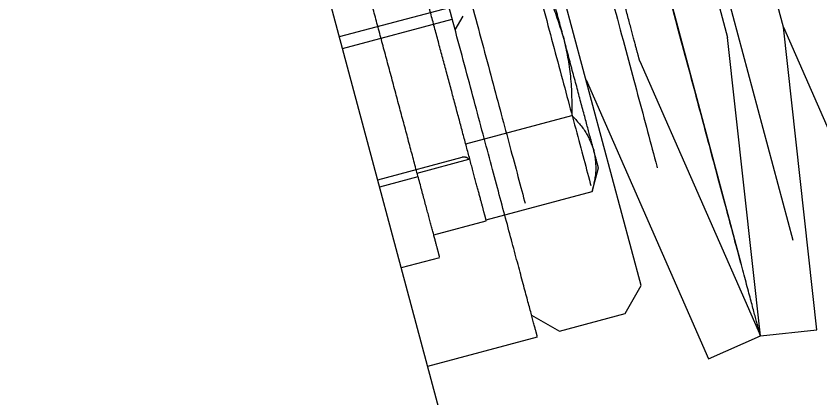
# Model space of a CAD drawing. Header units: millimetres. Extents: x 861 to 27901, y 673 to 17923.
# Drawn here: x 11766.9 to 11823.1, y 6066.6 to 6093.3 of the extents above; entities that cross this region are included whole.
import ezdxf

# ---------------------------------------------------------------- set-up
doc = ezdxf.new("R2010")
doc.units = ezdxf.units.MM
doc.header["$LTSCALE"] = 33.3
doc.linetypes.add('HIDDEN', pattern=[1.905, 1.27, -0.635])
doc.layers.add('CAPA_1', color=7, linetype='Continuous')
doc.styles.add('SLDTEXTSTYLE0', font='TXT', dxfattribs={"width": 0.75})
doc.dimstyles.new('SLDDIMSTYLE0', dxfattribs={"dimtxt": 66.6, "dimasz": 66.6, "dimexe": 0, "dimexo": 0.0625, "dimgap": 16.65, "dimtad": 2, "dimdec": 0, "dimlfac": 1.261261, "dimrnd": 1e-09, "dimzin": 12, "dimdsep": 46, "dimtxsty": 'SLDTEXTSTYLE0', "dimsah": 1, "dimcen": 0.09, "dimadec": 0, "dimazin": 3, "dimtfac": 1, "dimtdec": 0, "dimtofl": 0, "dimtmove": 0, "dimatfit": 3, "dimfxl": 1, "dimfrac": 2, "dimtolj": 1, "dimtzin": 12, "dimarcsym": 0})

# ---------------------------------------------------------------- blocks, each defined once
blk = doc.blocks.new('_D_13')
at = {"layer": 'CAPA_1', "transparency": 16777216}
for p, q in [((9823.174, 6912.246), (14695.32, 6912.246)), ((14662.02, 6912.246), (14662.02, 5357.984)), ((14240.181, 5357.984), (14695.32, 5357.984))]:
    blk.add_line(p, q, dxfattribs=at)
for points in [[(14662.02, 6912.246), (14651.774, 6845.646), (14672.266, 6845.646)], [(14662.02, 5357.984), (14672.266, 5424.584), (14651.774, 5424.584)]]:
    blk.add_solid(points, dxfattribs=at)
at = {"layer": 'CAPA_1', "transparency": 16777216, "insert": (14576.168, 6036.695), "char_height": 66.6, "attachment_point": 1, "rotation": 90, "style": 'SLDTEXTSTYLE0'}
blk.add_mtext('1960', dxfattribs=at)

msp = doc.modelspace()

# ---------------------------------------------------------------- linework, layer by layer
at = {"color": 1, "linetype": 'HIDDEN', "lineweight": 18}
for p, q in [((11793.835, 6179.775), (11822.874, 6071.399)), ((11790.205, 6178.182), (11818.934, 6070.964)), ((11797.548, 6061.942), (11767.177, 6175.286)), ((11810.605, 6074.478), (11784.749, 6170.974)), ((11820.54, 6092.54), (11802.384, 6160.299)), ((11798.633, 6158.982), (11816.633, 6091.805)), ((11789.527, 6091.875), (11840.073, 6105.419)), ((11797.611, 6092.338), (11798.172, 6093.309)), ((11789.748, 6091.052), (11797.406, 6093.104)), ((11822.874, 6071.399), (11820.54, 6092.54)), ((11820.54, 6092.54), (11829.089, 6073.064)), ((11818.934, 6070.964), (11816.633, 6091.805)), ((11810.506, 6090.164), (11818.934, 6070.964)), ((11806.755, 6088.847), (11815.304, 6069.371)), ((11798.347, 6084.386), (11805.759, 6086.372)), ((11792.21, 6081.862), (11798.107, 6083.442)), ((11794.955, 6082.339), (11798.576, 6083.309)), ((11807.179, 6081.062), (11807.62, 6082.707)), ((11792.338, 6081.383), (11795.019, 6082.101)), ((11799.768, 6079.08), (11807.18, 6081.066)), ((11796.109, 6078.031), (11799.785, 6079.016)), ((11793.852, 6075.735), (11796.532, 6076.453)), ((11809.484, 6072.536), (11810.605, 6074.478)), ((11802.947, 6072.426), (11804.889, 6071.305)), ((11804.889, 6071.305), (11809.484, 6072.536)), ((11818.934, 6070.964), (11822.874, 6071.399)), ((11795.699, 6068.842), (11803.357, 6070.894)), ((11815.304, 6069.371), (11818.934, 6070.964))]:
    msp.add_line(p, q, dxfattribs=at)
msp.add_arc((11798.23, 6082.982), 0.476, 43.3594, 105, dxfattribs=at)
at = {"color": 7, "linetype": 'Continuous', "lineweight": 25}
for points in [[(11845.834, 6083.918), (11845.812, 6083.997), (11845.77, 6084.157), (11845.426, 6085.438), (11844.884, 6087.46), (11844.134, 6090.263), (11843.192, 6093.778), (11842.073, 6097.952), (11840.798, 6102.71), (11839.388, 6107.973), (11837.867, 6113.649), (11836.261, 6119.642), (11834.598, 6125.85), (11832.906, 6132.166), (11831.213, 6138.481), (11829.55, 6144.689), (11827.944, 6150.682), (11826.423, 6156.359), (11825.013, 6161.621), (11823.738, 6166.38), (11822.62, 6170.553), (11821.678, 6174.068), (11820.927, 6176.871), (11820.385, 6178.893), (11820.042, 6180.175), (11819.999, 6180.334), (11819.978, 6180.414)], [(11822.14, 6129.281), (11822.773, 6126.917), (11824.04, 6122.188), (11825.909, 6115.216), (11827.712, 6108.485), (11829.42, 6102.109), (11831.004, 6096.199), (11832.436, 6090.855), (11833.692, 6086.168), (11834.75, 6082.219), (11835.593, 6079.072), (11836.202, 6076.801), (11836.588, 6075.361), (11836.636, 6075.182), (11836.66, 6075.093)]]:
    msp.add_open_spline(points, degree=3, dxfattribs=at)
at = {"color": 1, "linetype": 'HIDDEN', "lineweight": 18}
for points in [[(11818.355, 6128.267), (11818.981, 6125.928), (11820.235, 6121.249), (11822.083, 6114.352), (11823.867, 6107.693), (11825.557, 6101.386), (11827.124, 6095.538), (11828.541, 6090.251), (11829.783, 6085.614), (11830.83, 6081.708), (11831.664, 6078.594), (11832.266, 6076.347), (11832.648, 6074.923), (11832.695, 6074.746), (11832.719, 6074.658)], [(11818.934, 6070.964), (11818.91, 6071.053), (11818.863, 6071.23), (11818.481, 6072.654), (11817.879, 6074.9), (11817.045, 6078.014), (11815.998, 6081.92), (11814.756, 6086.557), (11813.339, 6091.845), (11811.772, 6097.692), (11810.082, 6103.999), (11808.298, 6110.658), (11806.45, 6117.556), (11805.196, 6122.234), (11804.57, 6124.573)], [(11800.784, 6123.559), (11801.418, 6121.194), (11802.685, 6116.466), (11804.553, 6109.494), (11806.357, 6102.763), (11808.065, 6096.387), (11809.649, 6090.477), (11811.081, 6085.133), (11812.337, 6080.445), (11813.395, 6076.497), (11814.238, 6073.349), (11814.846, 6071.079), (11815.232, 6069.639), (11815.28, 6069.46), (11815.304, 6069.371)], [(11810.506, 6090.164), (11810.491, 6090.219), (11810.462, 6090.33), (11810.223, 6091.222), (11809.845, 6092.63), (11809.323, 6094.581), (11808.667, 6097.028), (11807.888, 6099.934), (11807.001, 6103.246), (11806.019, 6106.91), (11804.96, 6110.862), (11803.842, 6115.034), (11802.684, 6119.355), (11801.899, 6122.287), (11801.506, 6123.752)], [(11796.145, 6122.316), (11796.727, 6120.144), (11797.891, 6115.8), (11799.607, 6109.395), (11801.264, 6103.211), (11802.834, 6097.355), (11804.288, 6091.925), (11805.604, 6087.016), (11806.758, 6082.71), (11807.73, 6079.083), (11808.504, 6076.191), (11809.063, 6074.105), (11809.418, 6072.783), (11809.462, 6072.618), (11809.484, 6072.536)], [(11791.55, 6121.084), (11792.132, 6118.912), (11793.296, 6114.568), (11795.012, 6108.164), (11796.669, 6101.98), (11798.239, 6096.123), (11799.693, 6090.694), (11801.009, 6085.784), (11802.163, 6081.478), (11803.135, 6077.851), (11803.909, 6074.96), (11804.468, 6072.874), (11804.823, 6071.551), (11804.867, 6071.387), (11804.889, 6071.305)], [(11799.785, 6079.016), (11799.775, 6079.054), (11799.754, 6079.132), (11799.589, 6079.749), (11799.331, 6080.71), (11798.982, 6082.014), (11798.556, 6083.603), (11798.069, 6085.421), (11797.54, 6087.398), (11796.987, 6089.46), (11796.432, 6091.532), (11795.895, 6093.534), (11795.397, 6095.393), (11794.956, 6097.038), (11794.589, 6098.411), (11794.31, 6099.45), (11794.122, 6100.153), (11794.085, 6100.289), (11794.067, 6100.358)], [(11807.29, 6083.939), (11807.169, 6084.392), (11806.926, 6085.3), (11806.401, 6087.256), (11805.803, 6089.49), (11805.373, 6091.095), (11805.158, 6091.898)], [(11807.62, 6082.707), (11807.606, 6082.761), (11807.577, 6082.869), (11807.386, 6083.582), (11807.29, 6083.939)]]:
    msp.add_open_spline(points, degree=3, dxfattribs=at)
for points, knots in [([(11803.348, 6070.929), (11803.333, 6070.983), (11803.303, 6071.096), (11802.976, 6072.317), (11802.437, 6074.327), (11801.681, 6077.151), (11800.726, 6080.713), (11799.588, 6084.961), (11798.286, 6089.82), (11796.843, 6095.206), (11795.282, 6101.03), (11793.634, 6107.182), (11792.488, 6111.458), (11791.915, 6113.597)], [0, 0, 0, 0, 0.083433, 0.175089, 0.266746, 0.358403, 0.45006, 0.541716, 0.633373, 0.72503, 0.816687, 0.908343, 1, 1, 1, 1]), ([(11796.522, 6076.49), (11796.518, 6076.505), (11796.51, 6076.537), (11796.346, 6077.148), (11796.066, 6078.194), (11795.674, 6079.657), (11795.189, 6081.465), (11794.63, 6083.552), (11794.018, 6085.836), (11793.376, 6088.231), (11792.73, 6090.645), (11792.103, 6092.984), (11791.52, 6095.158), (11791.004, 6097.085), (11790.575, 6098.687), (11790.245, 6099.917), (11790.042, 6100.675), (11789.953, 6101.005), (11789.972, 6100.934), (11789.976, 6100.923)], [0, 0, 0, 0, 0.050251, 0.112751, 0.175251, 0.237751, 0.300251, 0.362751, 0.425251, 0.487751, 0.550251, 0.612751, 0.675251, 0.737751, 0.800251, 0.862751, 0.925251, 0.987751, 1, 1, 1, 1]), ([(11805.158, 6091.898), (11804.889, 6092.746), (11804.327, 6094.522), (11803.4, 6096.139), (11802.915, 6096.984)], [0, 0, 0, 0, 0.47753, 1, 1, 1, 1]), ([(11805.158, 6091.898), (11804.939, 6092.713), (11804.679, 6093.683), (11804.445, 6094.557), (11804.408, 6094.696)], [0, 0, 0, 0, 0.8408589, 1, 1, 1, 1]), ([(11805.158, 6091.898), (11805.349, 6091.029), (11805.75, 6089.209), (11805.756, 6087.345), (11805.759, 6086.372)], [0, 0, 0, 0, 0.47753, 1, 1, 1, 1]), ([(11805.759, 6086.372), (11806.121, 6085.982), (11806.815, 6085.235), (11807.137, 6084.358), (11807.29, 6083.939)], [0, 0, 0, 0, 0.52247, 1, 1, 1, 1]), ([(11807.29, 6083.939), (11807.367, 6083.499), (11807.527, 6082.579), (11807.299, 6081.585), (11807.18, 6081.066)], [0, 0, 0, 0, 0.4775297, 1, 1, 1, 1])]:
    msp.add_open_spline(points, degree=3, knots=knots, dxfattribs=at)

# ---------------------------------------------------------------- dimensions: what is measured, and where the dimension line sits
at = {"layer": 'CAPA_1'}
dim = msp.add_linear_dim(base=(14662.02, 5357.984), p1=(9780.883, 6912.246), p2=(14197.89, 5357.984), angle=90, dimstyle='SLDDIMSTYLE0', dxfattribs=at)
dim.commit()
dim.dimension.update_dxf_attribs({"geometry": '_D_13', "text_midpoint": (14662.02, 6135.115), "dimtype": 160})

doc.saveas('drawing.dxf')
